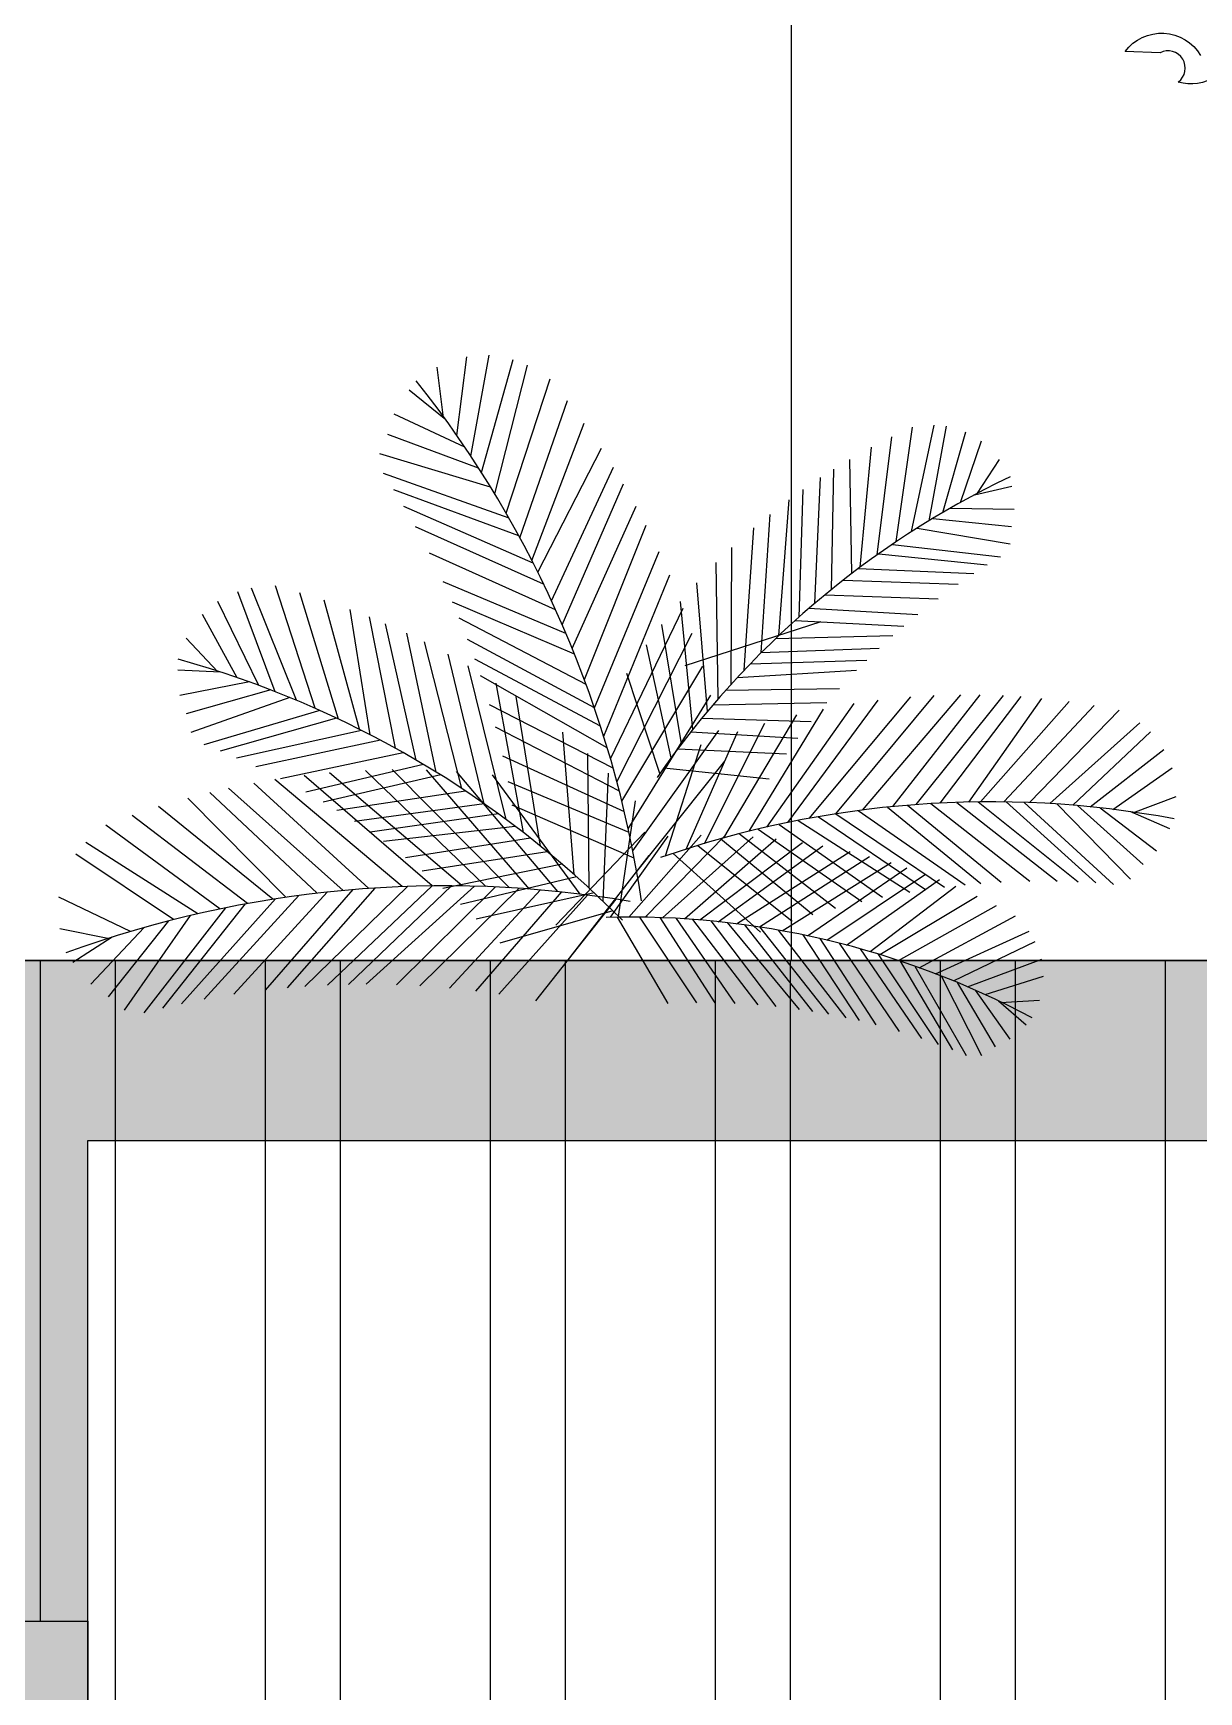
# Model space of a CAD drawing. Header units: millimetres. Extents: x -100356 to 314685, y 446 to 1273965.
# Drawn here: x 213316 to 215259, y 121486 to 124250 of the extents above; entities that cross this region are included whole.
import ezdxf
from ezdxf.xclip import XClip

# ---------------------------------------------------------------- set-up
doc = ezdxf.new("R2010")
doc.units = ezdxf.units.MM
doc.header["$XCLIPFRAME"] = 2
doc.linetypes.add('section$0$CENTER', pattern=[2, 1.25, -0.25, 0.25, -0.25])
for name, color, linetype, lineweight in [('@LOUVER', 35, 'Continuous', 13), ('section$0$A-_FLORLEVL_E', 7, 'Continuous', 5), ('section$0$NKC_TRUC', 8, 'section$0$CENTER', 13)]:
    doc.layers.add(name, color=color, linetype=linetype, lineweight=lineweight)
doc.layers.add('NAM', color=3, linetype='Continuous')
doc.layers.add('section$0$植栽2', color=74, linetype='Continuous')
pattern_1 = [(9.213864076586625e-15, (577432.3495548415, -167577.6223372877), (-2.64233079860787e-14, 374.9999999999999), []), (9.213864076586625e-15, (577557.3495546317, -167702.6223370779), (-2.64233079860787e-14, 374.9999999999999), [])]

# ---------------------------------------------------------------- blocks, each defined once
blk = doc.blocks.new('section$0$grid section')
at = {"layer": 'section$0$NKC_TRUC', "ltscale": 300}
blk.add_line((-141943.8707620346, 93800.00000000006), (-5.820766091346741e-11, 93800.00000000006), dxfattribs=at)
blk = doc.blocks.new('section$0$A$C07C5541A')
blk.add_lwpolyline([(107.9465373278945, 1886.575933813343, -0.222808837890625), (63.10714672779432, 1879.933061131502, 0.9242401123046875), (41.51781051320722, 1914.80814270884), (-0.0001437450409866869, 1916.468860879766, -0.5357513427734375), (89.67863745515933, 1911.486706368851)], format="xyb")
blk = doc.blocks.new('section$0$A$C2D2A4C73')
for p, q in [((947.3398130801797, 1475.972359010702), (971.2902908329852, 1663.468475570189)), ((980.8579283679137, 1426.466687451684), (1023.910046530364, 1666.935794663223)), ((915.1796830490639, 1518.085438263588), (900.3502237981593, 1638.382468580166)), ((1005.958782386006, 1387.734188982213), (1081.242368724634, 1657.005001005236)), ((1037.483423894446, 1336.870809125903), (1115.441232520243, 1643.561526678459)), ((920.7477699572337, 1513.593705556777), (833.7038770667277, 1583.811341504988)), ((1064.578997608623, 1290.976346343305), (1169.558368653088, 1611.035439371553)), ((1097.484731123404, 1232.199763079043), (1210.928131092078, 1559.026063976708)), ((966.391567705432, 1448.131438890632), (798.2476668774325, 1526.734670722581)), ((1125.971398811816, 1178.268257179516), (1250.468397863006, 1505.66313107287)), ((2030.127429443965, 1247.225706007579), (2083.536894932011, 1500.565461167353)), ((999.1461421093845, 1398.394866599338), (783.111831239512, 1478.440667386385)), ((1948.300648584482, 1192.011570269431), (1982.917060166015, 1472.940929687073)), ((1993.671304827061, 1223.300324980824), (2032.061445684449, 1496.206442840936)), ((2071.628769380506, 1273.201870171601), (2113.500628449387, 1498.098208323485)), ((2104.036025182475, 1292.58771883852), (2159.184541759198, 1484.70477519829)), ((2146.511360873657, 1316.847618377375), (2196.57374483961, 1463.173040574984)), ((1027.560162798909, 1353.162274215938), (764.2488613026217, 1431.971382069823)), ((1140.11387764258, 1150.315571238243), (1291.509617710108, 1445.916004639221)), ((1907.923180721904, 1162.686268332618), (1934.62775409712, 1448.021364384898)), ((1071.531627273362, 1278.848085974678), (772.9339909354167, 1385.586203112543)), ((1172.673733414558, 1082.58961604246), (1320.560550572554, 1400.523893469872)), ((1839.106750436651, 1109.27715696521), (1845.222041406494, 1396.104270225813)), ((1887.452415189458, 1147.262494206123), (1882.93279179903, 1418.955252232045)), ((2185.322188407939, 1336.168890352143), (2239.615916574432, 1419.155968839405)), ((1094.829465288785, 1237.076271652986), (797.4868423450971, 1346.725341289348)), ((1198.273783390323, 1025.562941639), (1344.429551315261, 1361.020680968286)), ((1762.051759502618, 1043.878089982856), (1772.249804722713, 1347.637468261019)), ((1799.732252261383, 1076.637469570574), (1813.441292678574, 1375.70800216787)), ((2179.612729272543, 1334.879483876735), (2268.866643125977, 1355.036309694711)), ((1128.944235603558, 1172.460614241791), (821.4766308054095, 1306.824848168835)), ((1221.951062940934, 969.3180103824852), (1374.48546665546, 1308.026863687919)), ((1713.894870104341, 999.6893307848659), (1738.3694052051, 1323.086792454109)), ((2122.475895432479, 1303.277218614603), (2274.309515941975, 1300.330377907361)), ((1672.272611664666, 959.2369312969677), (1693.077434031191, 1288.059732746144)), ((2080.477939689299, 1278.572270910139), (2267.999387805176, 1259.405552366967)), ((1153.825859634526, 1122.395493264994), (848.6854523078364, 1258.971667164806)), ((1250.96029798151, 894.8888882589381), (1398.418546156608, 1262.834749803224)), ((1631.627020065513, 917.5388213745755), (1654.556090086902, 1256.131203186946)), ((2043.292448163513, 1255.608625816749), (2265.084575316068, 1218.475894577452)), ((1182.5658442438, 1060.98163810042), (882.2423112331307, 1195.547037685392)), ((1274.815131761716, 828.080465733583), (1429.223080846714, 1199.999800690639)), ((1600.142681270125, 883.6286162984179), (1602.271021176668, 1209.344338946306)), ((1952.009967273538, 1194.634495438819), (2209.919572398052, 1167.869714896908)), ((1984.189821976674, 1216.902744168954), (2241.970728144763, 1187.547547780487)), ((1569.408600387833, 849.0642321927007), (1565.027610367441, 1173.347238233182)), ((1903.64470045254, 1159.494165629745), (2177.906784050618, 1147.225293052761)), ((565.3565972959914, 845.7351750944945), (458.1004729469569, 1112.66898299272)), ((609.8594880417077, 826.5781895086111), (515.2688138565136, 1117.816841812397)), ((1207.166164528462, 1004.864478043819), (915.0046591428691, 1127.979487599296)), ((1296.927182590298, 760.4319543026941), (1454.270555947733, 1144.213074865766)), ((1544.028000701204, 819.3539648857259), (1518.574379518555, 1124.95521431345)), ((1867.309541320952, 1131.707338758177), (2140.660778875666, 1121.902428161775)), ((475.7400455557654, 881.1337938512152), (378.3767689525266, 1080.737846499964)), ((514.9377083498839, 866.1642208320991), (425.7871688086889, 1104.19597084749)), ((665.5360705613275, 801.0811955398676), (573.5290596007253, 1101.826598675761)), ((715.3704129136895, 776.770722119938), (631.1722984958324, 1083.861612414781)), ((1227.393366459, 955.8519365675602), (936.6230722451292, 1079.677597743503)), ((1508.931546802516, 776.3930612983386), (1479.714023920998, 1081.125056742443)), ((1824.046370823373, 1096.978925934847), (2093.134934097543, 1087.435406871155)), ((424.586008727405, 899.497106965413), (341.6111098782421, 1049.972305120187)), ((740.7428518043598, 763.8369439817616), (693.3411945819389, 1062.015320674414)), ((800.9651614648901, 731.5852215880441), (739.0099896829488, 1044.275757271447)), ((850.3405623434664, 703.4546435800876), (777.7167579678353, 1028.079794031059)), ((1255.166150801233, 883.5133768918604), (952.7602403039054, 1041.31671458912)), ((1313.187245302106, 706.2642362036422), (1486.407908575347, 1064.708911879497)), ((1490.636247945644, 928.5945883297245), (1814.859693895298, 1033.370231824534)), ((1753.196661055379, 1035.953176996278), (2011.395026145619, 1021.970027856427)), ((1785.734162832203, 1064.646412163798), (2044.697727114108, 1049.639451764975)), ((378.3934963867941, 913.162230885544), (302.9918061974749, 993.5123755568784)), ((897.8853105538292, 674.8667028456402), (828.2001073526044, 1005.299224691407)), ((1274.815131761716, 828.080465733583), (972.6908996315615, 990.7142826962081)), ((1328.271712497371, 651.7832856009045), (1507.860648159112, 1005.147905787671)), ((1482.156561794036, 742.0330473860813), (1435.044335298197, 1026.409341155828)), ((1706.702023533449, 992.853459215592), (1985.704150395235, 999.622905951197)), ((959.0962684791448, 635.7903368595726), (870.0049135395966, 984.9617241986562)), ((1012.436630368684, 599.5435538812599), (926.3156565788231, 955.3588226897846)), ((1457.481006044138, 709.0466179851064), (1398.613913026624, 977.8118450745824)), ((1672.272611664666, 959.2369312969677), (1952.810764871916, 969.6551727788028)), ((384.8896669874084, 912.8513096118695), (283.3373767698649, 917.7118295353866)), ((1064.94825923079, 561.7454409817292), (974.6204493647092, 927.8420712130755)), ((1289.376888359402, 784.2373590103671), (989.852664967475, 943.7300717838662)), ((1340.099906535033, 605.512550690255), (1532.735545803735, 927.0262087268202)), ((1430.54535399648, 671.4700434279221), (1351.916970059538, 909.2609640080045)), ((1615.146021633642, 899.9705705580855), (1899.072132236121, 917.1381005298026)), ((1645.76058188219, 932.2956315738411), (1923.256139497244, 941.3453692870971)), ((453.5021305061091, 889.2782519483735), (287.9216179354844, 856.7996130809624)), ((504.2195286623319, 870.3359547931614), (302.7116936754464, 813.2322319481464)), ((1305.537204040593, 732.2772787558642), (1003.334268349863, 904.1408566629252)), ((1105.934419645302, 530.7043557548022), (1040.849366002483, 886.7180359766498)), ((1587.360772930784, 869.4351978290215), (1858.228170938906, 873.9498617353529)), ((549.3352511538542, 852.3719043228193), (313.7872791468981, 769.005383249445)), ((1319.558486772439, 683.8053692338144), (1024.86076831774, 834.7508135996031)), ((1146.225630373039, 498.8028632699716), (1088.539640572679, 854.5029130959738)), ((1355.444143315981, 539.4696966579795), (1551.740123556374, 858.0011361921061)), ((1556.886358787742, 834.5424173327192), (1828.265152984779, 840.2601638485648)), ((1685.229091325367, 543.8885489030945), (1893.556844833962, 837.9119254684338)), ((1735.447827981363, 554.8048382192792), (1950.557741254219, 845.8538545552001)), ((1785.911983297177, 564.6426909609581), (2028.126208864691, 853.6377165694284)), ((1849.699136203228, 575.4763249975949), (2083.611385451499, 857.0902225490136)), ((1913.547797733598, 584.5522219344421), (2147.203693452975, 858.8929765586363)), ((1985.709197522694, 592.7055114295072), (2193.692808474283, 858.7590710958611)), ((2040.983257697633, 597.4543753985345), (2249.050087666968, 856.9999389096483)), ((2097.699926496716, 600.9869539548818), (2290.934752220026, 854.5103582914453)), ((2165.970333700039, 603.4469700479385), (2339.750383627106, 850.3432148053107)), ((2194.44561697563, 603.8958730752056), (2405.189812672295, 842.6028510934702)), ((2249.893347788806, 603.7961489481822), (2464.857346580568, 833.368723075153)), ((621.4675018894195, 821.4042628181196), (345.0392712024623, 739.6145286591636)), ((660.9716801576433, 803.2367273862619), (383.9035182925873, 724.2568332934898)), ((1530.359160562657, 802.8901712118095), (1790.888143240853, 795.5841527617449)), ((1536.832468484616, 504.9024632680957), (1680.673052986007, 791.065772875314)), ((1583.362780307536, 518.2267075777636), (1756.593964501022, 810.9532005053334)), ((1642.99423782622, 533.8263524123031), (1820.173796103802, 824.8696180944826)), ((2311.109374954307, 602.190981934822), (2524.209940207613, 822.0898162312951)), ((2359.501800959872, 599.8097040171124), (2573.280118220675, 792.310002924758)), ((720.6672888323083, 774.1020125401701), (422.9120146787463, 707.8340280185075)), ((765.7817992235359, 750.69622278116), (468.5485098084755, 687.2999930215447)), ((1334.181109411293, 629.1041365404817), (1039.5708506956, 781.6449500280578)), ((1226.406022483599, 430.9325447318115), (1199.665037235827, 770.0236276830692)), ((1366.295787790295, 487.3468192165456), (1571.250179546769, 773.9038938855083)), ((1493.086205281841, 491.4372916866268), (1616.154436780489, 771.2784996310802)), ((1504.648385802007, 770.9921383174224), (1759.525849366531, 755.5683211471478)), ((2413.766398036241, 595.9673377535219), (2598.567943576447, 770.4818686147337)), ((819.8149284090614, 721.0292326002236), (527.1958296558732, 658.7403327815555)), ((1346.220383272157, 580.0851285023236), (1056.492354470538, 712.491507700397)), ((1262.325502994005, 398.491886210235), (1259.088267806044, 718.7559551033046)), ((1444.306222161147, 475.3302409521857), (1529.357483025786, 740.2961924559349)), ((1473.38517124168, 730.4577519738814), (1732.226253102621, 718.6276127476449)), ((2455.55219314227, 592.1604738692549), (2630.818258295898, 728.5539922760654)), ((867.9687043351296, 693.0301153275213), (587.4818235403218, 626.7134847592242)), ((959.576245279095, 403.8159086814994), (644.226751657814, 673.2590056714398)), ((1016.112165021754, 402.3255726033094), (729.7929588578409, 678.9287104598188)), ((1072.57807055171, 399.6206429993763), (793.075266707674, 680.6845561332157)), ((1120.227280425504, 396.3895624996221), (875.0577388241363, 679.8880945862766)), ((1187.756706361033, 390.3166057576746), (946.564272838441, 676.3596092388034)), ((1295.682972700699, 367.149812185904), (1308.316640393154, 672.5958495037194)), ((1375.584778885968, 437.8622683436697), (1585.019698192627, 700.9589293086174)), ((1440.320437583228, 685.3048048384808), (1691.200489261493, 658.8889046290569)), ((2509.567896806009, 586.1396343307133), (2650.29424204606, 684.7485327913455)), ((676.8927670623525, 392.9999592296372), (403.9464494398999, 636.7082091324264)), ((737.7207269901846, 397.9055836874322), (463.6805242017726, 648.6891535150789)), ((817.4883141531755, 402.1906711375777), (514.0897196349833, 657.2933657952381)), ((888.4057285461749, 403.962323398111), (583.4056421585992, 666.9086178383586)), ((909.1021583344555, 667.9007629553234), (629.2553596730286, 602.8518990212469)), ((1240.659376995725, 384.3282854609279), (1032.545443444906, 668.5990198014042)), ((1357.231597227656, 531.2365405627497), (1069.327707243065, 651.6919338794105)), ((509.2375768915663, 372.064691762338), (237.1784211656777, 592.6791110662016)), ((540.2105726287264, 376.7589323290304), (306.761764957424, 612.983275962848)), ((614.7211077292595, 386.5123611964664), (358.9610044465808, 626.3862551778584)), ((968.2843226037803, 629.6958435384295), (661.6739836389024, 583.3478146584384)), ((1012.436630368684, 599.5435538812599), (703.4424327422748, 556.8923749190726)), ((1369.678771440522, 469.921534375535), (1079.363878431468, 596.4553777523543)), ((1332.398006495452, 331.2202960372524), (1372.623890733375, 606.5792448211869)), ((2020.566335677548, 595.8507936012029), (2243.25250997956, 412.870866926387)), ((2076.128170716576, 599.8029057312378), (2311.48114679259, 415.1009278064885)), ((2137.703449875611, 602.6654837295209), (2376.712550174037, 414.9386602155864)), ((2188.514798010598, 603.8303630808223), (2426.728896924265, 413.2950851616479)), ((2254.94058978383, 603.7231736969989), (2468.984327435945, 410.8764253024128)), ((2298.408904635318, 602.6531040332775), (2510.641519856683, 407.5648051079188)), ((2376.809028837044, 598.7190296042099), (2551.638482159033, 420.204362977398)), ((2425.226803595215, 594.9968511091574), (2581.046260801653, 455.0449326496891)), ((2557.060835760116, 578.0832979436091), (2660.127814196647, 617.054551369918)), ((449.1034377562755, 361.867492505582), (174.128496892954, 571.8046684745059)), ((1046.638991621076, 575.170371746397), (741.2379126365558, 531.6078890792269)), ((1759.615212383258, 559.6568572017277), (2025.773863740775, 389.2252557448082)), ((1808.2608770035, 568.6408150570787), (2063.33234548269, 395.1298502554419)), ((1849.699136203228, 575.4763249975949), (2108.398144587292, 401.2025165598752)), ((1902.615281770966, 583.1227876768535), (2157.546838631344, 406.578342667679)), ((1972.571399567663, 591.3863231470314), (2195.240685030498, 409.8264852547582)), ((2479.1052028962, 589.688067323339), (2613.49934259025, 487.6587414244277)), ((2551.090640193346, 580.6627686673019), (2644.420552764917, 540.3388338479999)), ((382.9855051409686, 348.9875459108589), (111.7922930567001, 548.7692595392145)), ((1086.367960294912, 545.6962944254774), (772.3659994693589, 509.7779555502202)), ((1122.656052329708, 517.6355077438784), (825.3818050230184, 470.3874466265406)), ((1394.757817194477, 531.521891942466), (1182.666458222957, 310.7947547580261)), ((1313.408229713677, 329.1458451005747), (1450.392061426741, 521.9833821145148)), ((1357.070035794663, 329.6646538419445), (1528.678525654061, 524.7880254664778)), ((1395.974573536645, 329.3360824136325), (1586.037974475053, 524.2453716561286)), ((1437.098671706743, 328.178086275424), (1652.661822747497, 520.8545491784607)), ((1489.422490645404, 325.497961996196), (1707.752366501867, 515.7962349304289)), ((1575.981963475613, 516.1810838373349), (1794.726598056674, 335.5014639357832)), ((1619.94527674155, 527.9914361551491), (1849.077646984981, 350.9011062442587)), ((1664.480730394702, 539.0467157137027), (1911.879322411332, 366.5479010201088)), ((1714.681280320438, 550.4278202587884), (1960.833233697587, 377.1835613631847)), ((272.7508041601832, 323.5568470173021), (40.51560752485238, 479.252710864821)), ((330.9204307177861, 337.5989614541904), (63.9772730559198, 507.5341453637957)), ((1162.726387852483, 485.3246277789876), (864.6607311743574, 439.2945429042011)), ((1404.641952646489, 475.8855575057532), (1198.00580521478, 210.5850844311499)), ((1462.138347276952, 481.3533740131534), (1670.098999179187, 293.4210983562079)), ((1521.380449567529, 500.2510070272256), (1746.036059215432, 320.2035439134197)), ((1526.228169234295, 322.8004323739733), (1770.5613678316, 507.5111703698785)), ((1569.7221823297, 318.7438206946827), (1818.786470663181, 499.3022161846311)), ((1613.13798816879, 313.750360093065), (1883.635766411302, 485.6812556591904)), ((1667.604527572999, 306.1409693349851), (1929.479402755562, 474.2241599627159)), ((1197.853011565487, 455.799280284933), (914.1693767738179, 397.6080146702006)), ((1721.669330860168, 297.0915764153033), (1981.46798225159, 459.3475876541779)), ((1782.23247731736, 285.1590515444113), (2019.101221033852, 447.2957572776068)), ((699.333776702173, 394.9752880393498), (491.0476138913073, 155.9511780019675)), ((752.213256400908, 398.8649599521741), (543.6870225663006, 161.3845014496474)), ((829.6085106423125, 402.6291844789957), (585.1700822763814, 164.7193636727025)), ((888.4057285461749, 403.962323398111), (639.4670384715137, 167.8302869300678)), ((934.6036427604267, 404.0867583429063), (689.4614736336953, 169.442340680529)), ((989.0114082224609, 403.1918830847862), (731.2810392153624, 169.870729640199)), ((1039.437106532831, 401.3557648167043), (803.9227148256759, 168.6236360953044)), ((1095.967857862168, 398.1432727967767), (858.9654168362758, 165.9930040642503)), ((1232.133596587199, 425.847672218908), (956.1983647650341, 359.8621583400818)), ((1828.238099556096, 274.8065623351722), (2063.502327728347, 431.6488079164992)), ((1875.10011920704, 263.0979673839465), (2096.799639766628, 418.8712112421053)), ((1931.047966512866, 247.5521074303688), (2135.281767009263, 402.9537680478388)), ((170.6090737621998, 295.4636961986689), (0.0001495996693847701, 376.8333103317855)), ((443.6412324557605, 360.8699526240089), (246.5261094758316, 112.7143921645329)), ((515.6835258178762, 373.0727680160198), (291.9266830979177, 123.026870827729)), ((571.0180022178101, 381.054451592252), (345.8876914849679, 133.9106419611344)), ((638.3385984803317, 389.1529478642769), (416.6242348423111, 145.955883323637)), ((1146.293562931402, 394.2534560699569), (929.9426222071343, 160.4457351180172)), ((1196.135972982622, 389.4403971779539), (991.707223068297, 153.6289515979734)), ((1274.154074806691, 387.5152827846032), (993.189141787574, 324.698578529089)), ((1258.268805375963, 382.0937469963537), (1047.312529671035, 145.8925608069694)), ((1325.975927324995, 372.3721335881419), (1134.565804658225, 130.6548726491019)), ((1954.235289296761, 240.6003575500363), (2186.315285275516, 379.8703820376977)), ((1999.135996009078, 226.2747000921372), (2232.288388983463, 357.0595134972391)), ((260.4946069926518, 320.4187351854489), (116.9193992456421, 140.240175368308)), ((312.3431968020159, 333.2666034643771), (155.161758808812, 107.7944044557953)), ((396.6794820882205, 351.7997966472321), (201.9370114088088, 101.5420411336672)), ((1319.035780717488, 344.4760020074755), (1049.592689666038, 267.2322730833403)), ((1329.404024803312, 329.4448867711035), (1449.622467820576, 123.7470843272313)), ((1382.25964308437, 329.5369733707194), (1518.030772049373, 125.9387769136665)), ((1430.59285808228, 328.416803267537), (1561.412235652126, 125.8249691452802)), ((1469.248126824328, 326.6916589361645), (1609.406240473414, 124.3393623442244)), ((1508.172987542275, 324.207733273608), (1664.310830277798, 120.8829930344509)), ((1551.771678731588, 320.5324087879271), (1706.707927838317, 116.9239440158271)), ((1590.550232409529, 316.4664050484134), (1762.419425968445, 109.9970446023362)), ((2048.323686955133, 209.2473527792317), (2277.480997459148, 332.6727802614041)), ((120.5524123491487, 278.0822101493395), (1.649517170953914, 301.6064504887763)), ((126.5598103556695, 281.9668496052182), (32.64832581025257, 221.239683067819)), ((203.0107683680981, 304.8560533616546), (75.77852395939408, 169.7161428422987)), ((1632.273241891729, 311.2482603780227), (1794.367978010763, 105.1322208888741)), ((1667.604527572999, 306.1409693349851), (1832.442485839856, 98.47490162828763)), ((1712.444068462355, 298.7420116857393), (1873.646122315491, 90.20404978490842)), ((1771.248715890106, 287.4653634207352), (1905.021894558537, 83.15206933452282)), ((1811.28339134327, 278.7524962552125), (1944.705424771615, 73.28424146331963)), ((2086.921713164309, 194.8856248255906), (2309.589320898071, 295.9373679782875)), ((1857.317491773618, 267.6805106377433), (2000.560350879648, 57.56279218745476)), ((1907.944056002263, 254.180843802591), (2053.372175673299, 40.67297464501462)), ((1949.41303444111, 242.070941470578), (2093.475498192405, 26.4917727678403)), ((2129.902282657713, 177.8314590917435), (2324.470912034158, 271.7546050788515)), ((2003.206758088898, 224.9189052700094), (2127.091442002784, 13.67638738626556)), ((2038.15189806858, 212.8846129697195), (2159.99325863074, 0.2911750309722265)), ((2162.781068069511, 164.0119384891877), (2339.830090480042, 229.4973922982463)), ((2100.664632078682, 189.5555785809411), (2196.45807998527, -3.499852027744055e-05)), ((2138.938711585084, 174.1008784561564), (2229.236380314003, 20.67437686868652)), ((2205.000309652445, 145.256614777114), (2344.356550306489, 189.0006770641339)), ((2181.229634200936, 155.9577696750493), (2263.910058382986, 38.76220692071365)), ((2237.236924805431, 130.1515607517358), (2302.497692179371, 73.50221891449473)), ((2241.411572950819, 126.5277745337953), (2334.933175164639, 131.6255656985159))]:
    blk.add_line(p, q)
for centre, radius, start, end in [((-1212.266890818864, -22.30211937036074), 2628.44583892634, 8.543945128839692, 38.29064343481681), ((3191.786136728071, -562.5808325836406), 2150.546595485187, 115.5425207840738, 145.289219089988), ((-357.1239893628517, -1358.51565893917), 2389.496217205763, 44.69658253812707, 74.44328084381752), ((2217.872210191796, -1785.485504345226), 2389.496217205763, 79.4493614043398, 109.1960597099253), ((918.5841538781533, -2224.310263441177), 2628.44583892634, 80.32522555734795, 110.0719238632735), ((1359.370121428234, -1701.405828422183), 2031.071784624899, 61.85702541521848, 91.60372372095873)]:
    blk.add_arc(centre, radius, start, end)
blk = doc.blocks.new('podium elevation 1')
at = {"layer": 'NAM', "ltscale": 0.5}
h = blk.add_hatch(dxfattribs=at)
h.set_pattern_fill('ANSI32', color=252, scale=999.9999999999998, angle=-44.99999999999999)
h.set_pattern_definition(pattern_1)
h.paths.add_polyline_path([(87299.03010285046, 258.1247275576752), (88400.00000000076, 258.1247275576752), (88400.00000000064, 36661.08332963847), (87299.03010285093, 36661.08332963847), (87299.0301028507, 22148.48626433025), (81999.03010285064, 22148.48626433025), (81999.03010285064, 15705.11836121519), (87299.03010285075, 15705.1183612149)])
h = blk.add_hatch(color=252, dxfattribs=at)
h.dxf.hatch_style = 1
h.paths.add_polyline_path([(82000.00000000064, 15705.1183612149), (82000.00000000064, 22148.48626433025), (88100.00000000041, 22148.48626433025), (88100.00000000041, 15705.1183612149)], flags=16)
h.paths.add_polyline_path([(81700.00000000064, 15405.1183612149), (81700.00000000064, 22448.48626433025), (88400.00000000041, 22448.48626433025), (88400.00000000041, 15405.1183612149)])
h = blk.add_hatch(dxfattribs=at)
h.set_pattern_fill('ANSI32', color=252, scale=999.9999999999998, angle=-44.99999999999999)
h.set_pattern_definition(pattern_1)
h.paths.add_polyline_path([(82000.00000000064, 15705.1183612149), (82000.00000000064, 22148.48626433025), (88100.00000000041, 22148.48626433025), (88100.00000000041, 15705.1183612149)])
at = {"layer": '@LOUVER', "ltscale": 0.5, "elevation": -1.043736811600228e-06}
blk.add_lwpolyline([(87299.03010285093, 36661.08332963847), (88400.00000000064, 36661.08332963847), (88400.00000000017, 258.1247275578789)], dxfattribs=at)
at = {"layer": 'NAM', "elevation": -1.043736811600228e-06}
for points in [[(87299.03010285046, 258.1247275576752), (88400.00000000076, 258.1247275576752), (88400.00000000064, 36661.08332963847), (87299.03010285093, 36661.08332963847), (87299.0301028507, 22148.48626433025), (81999.03010285064, 22148.48626433025), (81999.03010285064, 15705.11836121519), (87299.03010285075, 15705.1183612149)], [(81700.00000000064, 15405.1183612149), (81700.00000000064, 22448.48626433025), (88400.00000000041, 22448.48626433025), (88400.00000000041, 15405.1183612149)], [(82000.00000000064, 15705.1183612149), (82000.00000000064, 22148.48626433025), (88100.00000000041, 22148.48626433025), (88100.00000000041, 15705.1183612149)]]:
    blk.add_lwpolyline(points, close=True, dxfattribs=at)
at = {"layer": 'section$0$植栽2', "xscale": 0.7000000000000001, "yscale": 0.7000000000000001, "zscale": 0.7000000000000001, "rotation": 270}
blk.add_blockref('section$0$A$C2D2A4C73', (88241.38281011587, 22196.69920585889, 6.680670203345803e-05), dxfattribs=at)
at = {"layer": 'section$0$植栽2'}
ref = blk.add_blockref('section$0$A$C07C5541A', (87231.60481592262, 20419.66413831632, 6.680670203345803e-05), dxfattribs=dict(at, xscale=1.4, yscale=1.4, zscale=1.4, rotation=270))
XClip(ref).set_block_clipping_path([(-397.5934642140055, 834.5679886270373), (2927.7784683432546, 2763.0991335479775)])
blk = doc.blocks.new('ELEVATION 1')
at = {"layer": 'NAM', "ltscale": 0.5}
h = blk.add_hatch(color=252, dxfattribs=at)
h.dxf.hatch_style = 1
h.paths.add_polyline_path([(88115.33274151006, 585860.2587573766), (88115.33274150983, 569847.6616920688), (82815.33274150995, 569847.6616920688), (82815.33274150995, 563414.7610069722), (82815.33274150995, 563404.2937889535), (88115.33274150995, 563404.2937889535), (88115.33274150954, 547957.3001552962), (87816.30263865972, 547957.3001552962), (87816.30263865978, 563104.2937889535), (82516.30263865978, 563104.2937889535), (82516.30263865943, 570147.6616920688), (87815.33274150995, 570147.6616920688), (87815.33274150983, 585860.2587573766)])
at = {"layer": 'NAM', "elevation": 5.391421937424469e-07}
blk.add_lwpolyline([(88115.33274151006, 585860.2587573766), (88115.33274150983, 569847.6616920688), (82815.33274150995, 569847.6616920688), (82815.33274150995, 563414.7610069722), (82815.33274150995, 563404.2937889535), (88115.33274150995, 563404.2937889535), (88115.33274150954, 547957.3001552962), (87816.30263865972, 547957.3001552962), (87816.30263865978, 563104.2937889535), (82516.30263865978, 563104.2937889535), (82516.30263865943, 570147.6616920688), (87815.33274150995, 570147.6616920688), (87815.33274150983, 585860.2587573766)], close=True, dxfattribs=at)
at = {"layer": 'NAM'}
blk.add_blockref('podium elevation 1', (816.3026386591373, 547699.1754277385, 1.582879005342674e-06), dxfattribs=at)
at = {"layer": 'section$0$A-_FLORLEVL_E'}
ref = blk.add_blockref('section$0$grid section', (-4583.697361340164, 526177.6258088134, 1.582879005342607e-06), dxfattribs=dict(at, rotation=270))
XClip(ref).set_block_clipping_path([(-63133.66258938098, -3062.309941916302), (16172.823846105894, 101487.3382753241)])

msp = doc.modelspace()

# ---------------------------------------------------------------- block references
at = {"layer": 'NAM', "rotation": 89.99999999999999}
msp.add_blockref('ELEVATION 1', (783254.6891097926, 33488.58277845131, -1.582879005342607e-06), dxfattribs=at)

doc.saveas('drawing.dxf')
